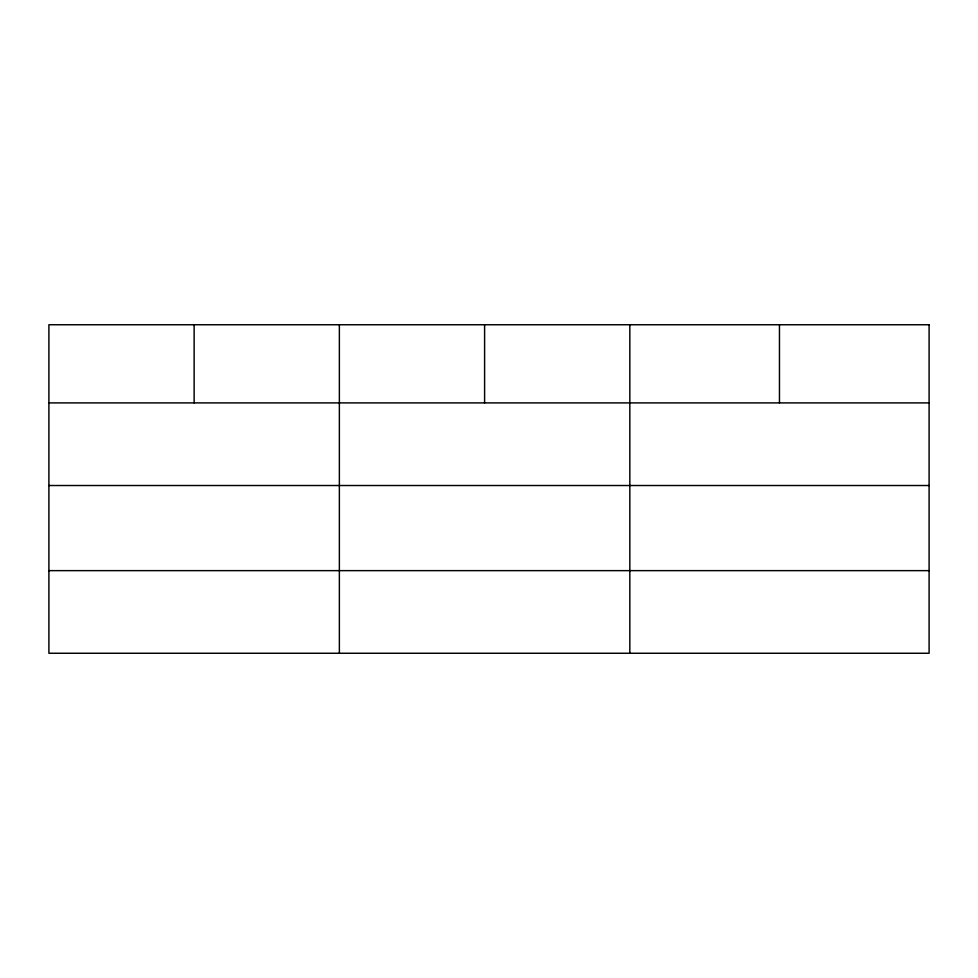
<?xml version="1.0" encoding="UTF-8"?>
<svg xmlns="http://www.w3.org/2000/svg" width="978" height="978" viewBox="0 0 978 978"><rect width="100%" height="100%" fill="white"/><g stroke="black" fill="none" stroke-linecap="round" stroke-linejoin="round"><path stroke-width="1.47" d="M48.9 402.899L929.1 402.899M48.9 485.516L929.1 485.516M48.9 570.639L929.1 570.639M779.466 324.745L779.466 402.899M629.832 324.745L629.832 653.255M484.599 324.745L484.599 402.899M339.366 324.745L339.366 653.255M194.133 324.745L194.133 402.899M929.1 324.745L48.9 324.745L48.9 653.255L929.1 653.255L929.1 324.745"/></g></svg>
